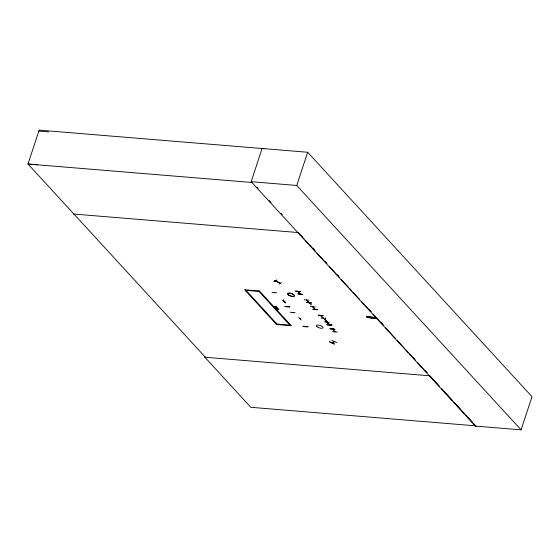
<?xml version="1.0" encoding="UTF-8"?>
<svg xmlns="http://www.w3.org/2000/svg" width="560" height="560" viewBox="0 0 560 560"><rect width="100%" height="100%" fill="white"/><g stroke="black" fill="none" stroke-linecap="round" stroke-linejoin="round"><path stroke-width="0.84" d="M329.427 324.814L327.012 322.231M286.867 306.376L287.294 306.614M333.088 328.986L332.927 329.469L333.088 328.937M334.978 331.772L332.696 329.21M306.586 302.435L311.521 302.967M312.865 309.239L317.695 309.638M312.963 309.407L317.793 309.792M320.901 318.052L325.64 318.339M326.942 324.583L331.87 325.171L331.828 324.751M331.772 325.01L327.04 324.779M284.9 306.53L289.653 306.782M303.135 326.389L307.888 326.69M307.979 326.802C297.822 325.15 305.725 327.691 307.93 326.417M332.563 331.674L337.442 332.143M331.849 340.431L336.749 342.706M251.174 181.706L262.087 148.505L307.671 152.264L532 396.669L521.087 429.863L475.51 426.104L251.174 181.706L296.751 185.458L521.087 429.863M296.751 185.458L307.671 152.264M276.696 280.252L274.001 281.4L276.815 280.035M282.961 300.258L285.558 302.918L283.276 300.034M283.29 300.041L282.933 300.293M325.682 318.059L325.724 318.479M329.35 322.427L324.38 321.881M475.51 426.104L473.83 423.906M329.553 341.81L334.474 344.092L329.581 341.761M300.307 291.55L295.435 291.081L300.419 291.641M334.901 329.245L330.029 328.783M335.02 329.336L330.022 328.804M271.957 292.404L276.682 292.74M290.199 312.242L295.036 312.676M331.947 342.895L334.082 341.593M334.334 341.691L332.206 342.993M304.157 299.782L308.987 300.181M310.31 306.53L315.259 307.02M318.241 315.175L323.211 315.644L318.381 315.245M285.292 302.883L283.185 300.244M298.816 317.352L301.175 319.949M306.474 300.055L308.854 302.638M320.684 315.539L323.092 318.129M297.906 291.473L300.188 294.07M332.913 329.441L332.479 329.182L334.789 331.765M366.611 316.771L375.466 317.632L366.723 316.918M375.823 318.052L376.096 318.332L367.353 317.611M273.994 281.414L276.724 280.315M279.328 283.99L281.519 282.646M300.013 318.633L300.629 318.78L300.097 318.64M325.906 320.873L325.423 320.824M310.198 303.8L309.666 303.66L310.079 303.667M275.534 280.91L280.329 283.227M38.822 131.103L48.566 131.873M37.744 164.794L28 164.024L39.144 130.137L263.935 148.666M204.883 357.259L205.408 357.301L28 164.024L251.923 182.483M73.395 214.011L298.186 232.547L304.087 238.973M246.057 290.374L258.944 291.431M306.691 302.568L311.521 302.988M375.907 318.038L367.094 317.303L375.921 318.15M367.206 317.443L376.075 318.318M327.04 324.73L331.877 325.143M277.011 324.086L289.891 325.15M429.674 375.795L439.054 386.057L429.674 375.795L204.848 357.224L250.81 407.295L475.601 425.831M309.337 302.442L311.486 305.011M284.389 301.574L284.879 301.616M325.388 320.74L325.85 320.761M327.369 322.147L324.737 319.522L327.369 322.119M280.168 283.255L275.464 280.973M284.823 301.609L284.543 301.693M306.663 300.055L309.029 302.61M315.161 309.484L312.767 306.929M320.873 315.539L323.239 318.094M329.238 324.821L326.872 322.273M274.47 292.684L274.491 292.901M292.705 312.543L292.985 312.823L292.558 312.585M312.963 306.922L315.301 309.449M298.095 291.515L300.335 294.028M324.8 319.48L327.159 322.084M256.914 187.047L258.09 188.328M269.276 200.515L271.047 202.44M281.05 213.346L282.233 214.627M301.077 235.158L302.253 236.446M313.46 248.647L314.636 249.935M325.248 261.499L327.019 263.424M337.631 274.988L338.814 276.269M369.474 309.673L371.238 311.605M381.262 322.525L383.033 324.45M413.693 357.854L414.869 359.135M425.481 370.699L427.252 372.624M305.263 240.254L308.21 243.467M309.393 244.755L315.287 251.174M317.058 253.106L326.487 263.382M329.441 266.595L339.465 277.515M341.229 279.44L348.306 287.147M349.482 288.435L351.841 291.004M353.024 292.285L359.506 299.355M361.277 301.28L364.224 304.493M365.407 305.774L370.713 311.556M373.072 314.125L383.096 325.045M385.455 327.621L395.472 338.541M397.243 340.466L404.32 348.173M405.496 349.461L408.45 352.667M409.626 353.955L415.52 360.381M417.291 362.306L426.727 372.582M452.046 400.169L441.448 388.626L451.955 400.162M453.81 402.094L460.88 409.794M462.056 411.075L464.408 413.644M465.591 414.925L472.066 421.981M258.482 290.927L290.353 325.654M245.595 289.863L277.473 324.59M453.719 402.087L464.275 413.63M466.032 415.555L476.217 426.692M289.751 306.943L284.9 306.558M375.424 317.492L366.541 316.603M297.871 293.797L302.848 294.434L297.836 293.846M332.843 328.916L332.731 329.427L332.892 328.944M276.409 306.691L275.548 307.02L273.854 306.481L275.38 307.111L274.855 307.566L275.73 307.23L277.389 307.762L275.898 307.139L276.409 306.691M277.963 308.385L277.102 308.707L275.408 308.168L276.934 308.798L276.402 309.253L277.277 308.924L278.943 309.449L277.445 308.833L277.963 308.385M259.42 291.004L244.657 289.786L276.535 324.513L291.298 325.731L259.42 291.004M288.575 294.952A3.5 1.281 18.2 0 0 294.259 296.086A3.5 1.281 18.2 0 0 290.43 293.272A3.514 1.288 18.2 0 0 288.561 294.959A3.514 1.288 18.2 0 0 294.266 296.1A3.514 1.288 18.2 0 0 290.423 293.272A3.5 1.281 18.2 0 0 288.575 294.952M317.156 326.816A3.5 1.281 18.2 0 0 322.84 327.957A3.5 1.281 18.2 0 0 319.011 325.143A3.5 1.281 18.2 0 0 317.156 326.816"/></g></svg>
